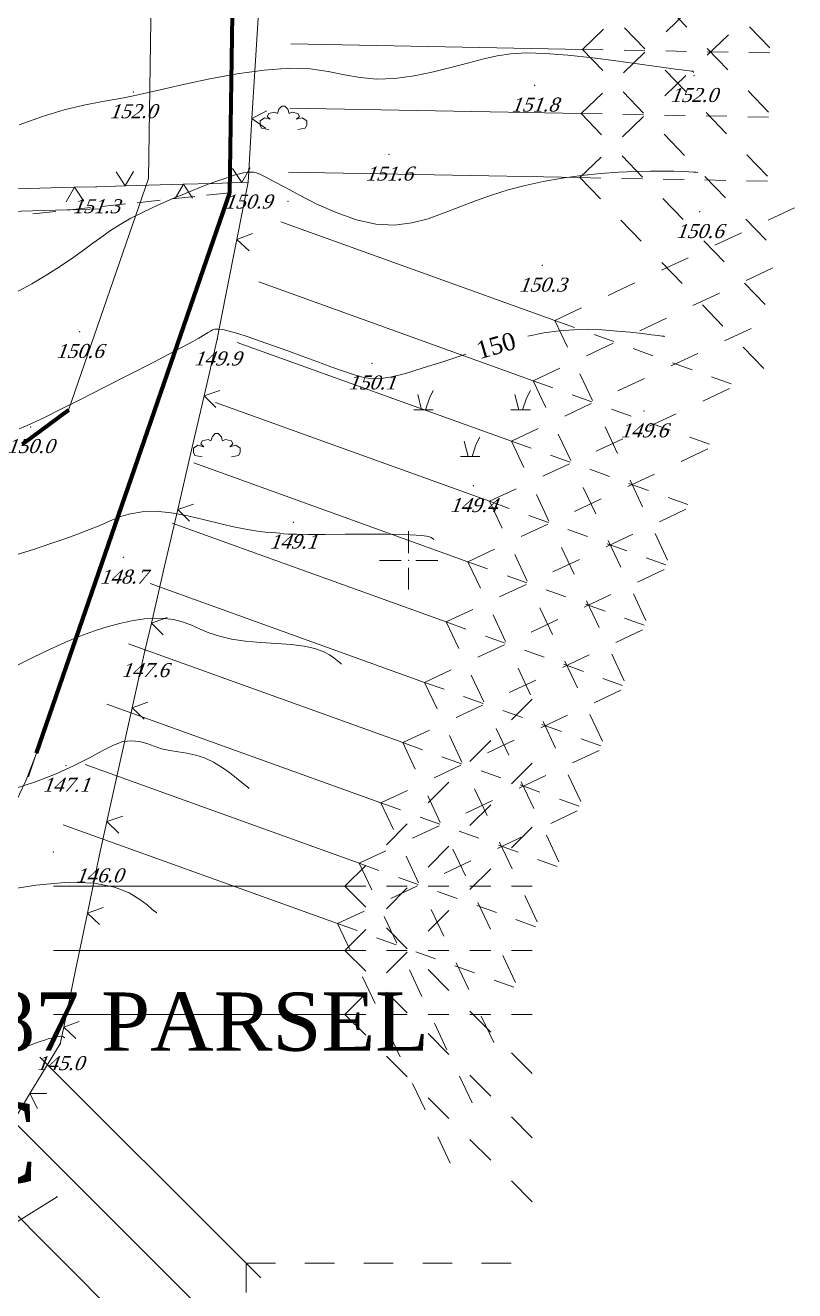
# Model space of a CAD drawing. Header units: millimetres. Extents: x 566284 to 574062, y 4517236 to 4521877.
# Drawn here: x 573754.7 to 573820.7, y 4518092.2 to 4518200.8 of the extents above; entities that cross this region are included whole.
import ezdxf

# ---------------------------------------------------------------- set-up
doc = ezdxf.new("R2010")
doc.units = ezdxf.units.MM
for name, color, linetype in [('ADAKENARI', 7, 'Continuous'), ('ADAOMURGA', 7, 'Continuous'), ('BPAFTA', 7, 'Continuous'), ('SINIR1000', 7, 'Continuous')]:
    doc.layers.add(name, color=color, linetype=linetype)
for name, color, linetype, lineweight in [('CiT', 18, 'Continuous', 0), ('EGRI_10M', 1, 'Continuous', 0), ('EGRI_10M_MKOT', 18, 'Continuous', 0), ('EGRI_1M', 18, 'Continuous', 0), ('EGRI_2M', 18, 'Continuous', 0), ('EGRI_5M', 1, 'Continuous', 0), ('EKNOK', 1, 'Continuous', 0), ('GRID', 18, 'Continuous', 0), ('KAD_HATTAM', 1, 'Continuous', 0), ('KAD_NOKTA', 1, 'Continuous', 0), ('NKOT', 1, 'Continuous', 0), ('NOKTA', 18, 'Continuous', 0), ('SEMBOL', 18, 'Continuous', 0)]:
    doc.layers.add(name, color=color, linetype=linetype, lineweight=lineweight)
doc.styles.get("Standard").update_dxf_attribs({"font": 'TimesNewRoman.ttf'})

# ---------------------------------------------------------------- blocks, each defined once
blk = doc.blocks.new('47')
at = {"layer": 'SEMBOL', "lineweight": 0}
for p, q in [((-3.67, 1.67), (-3.33, 2.33)), ((4.67, 1.67), (5, 2.33)), ((-4.33, 0.67), (-4.67, 2)), ((-4, 0.67), (-3.67, 1.67)), ((4, 0.67), (3.67, 2)), ((4.33, 0.67), (4.67, 1.67)), ((-5, 0.67), (-3.33, 0.67)), ((3.33, 0.67), (5, 0.67)), ((-0.33, -3.33), (-0.67, -2)), ((0.33, -2.33), (0.67, -1.67)), ((0, -3.33), (0.33, -2.33)), ((-1, -3.33), (0.67, -3.33))]:
    blk.add_line(p, q, dxfattribs=at)
blk = doc.blocks.new('56')
at = {"layer": 'SEMBOL', "lineweight": 0}
for p, q in [((-0.5, 0.875), (-0.375, 1.25)), ((-0.375, 1.25), (-0.125, 1.5)), ((-0.125, 1.5), (0.125, 1.5)), ((0.125, 1.5), (0.375, 1.25)), ((0.375, 1.25), (0.5, 0.875)), ((-2, 0.25), (-1.625, 0.5)), ((-2, -0.125), (-2, 0.25)), ((-1.625, 0.5), (-1.125, 0.375)), ((-1.375, 0.625), (-1.25, 0.875)), ((-1.125, 0.375), (-1.375, 0.625)), ((-1.25, 0.875), (-0.75, 1)), ((-0.75, 1), (-0.5, 0.875)), ((0.5, 0.875), (0.75, 1)), ((0.75, 1), (1.25, 0.875)), ((1.375, 0.625), (1.125, 0.375)), ((1.125, 0.375), (1.625, 0.5)), ((1.25, 0.875), (1.375, 0.625)), ((1.625, 0.5), (2, 0.25)), ((2, 0.25), (2, -0.125)), ((-1.875, -0.375), (-2, -0.125)), ((-1.25, -0.5), (-1.875, -0.375)), ((1.875, -0.375), (1.25, -0.5)), ((2, -0.125), (1.875, -0.375))]:
    blk.add_line(p, q, dxfattribs=at)
blk = doc.blocks.new('240')
at = {"layer": 'GRID', "lineweight": 0}
for p, q in [((0, 2.5), (0, 0.625)), ((-2.5, 0), (-0.625, 0)), ((0.625, 0), (2.5, 0)), ((0, -0.625), (0, -2.5))]:
    blk.add_line(p, q, dxfattribs=at)
blk.add_point((0, 0), dxfattribs=at)

msp = doc.modelspace()

# ---------------------------------------------------------------- linework, layer by layer
at = {"layer": 'ADAKENARI', "lineweight": 100}
for p, q in [((573772.2, 4518186.41), (573773.7, 4518288.35)), ((573755.63, 4518138.34), (573772.2, 4518186.41))]:
    msp.add_line(p, q, dxfattribs=at)
at = {"layer": 'ADAKENARI', "lineweight": 0}
for p, q in [((573765.22, 4518187.63), (573765.48, 4518205.19)), ((573758.37, 4518167.76), (573765.22, 4518187.63)), ((573755.63, 4518138.34), (573754.72, 4518135.96)), ((573754.72, 4518135.96), (573753.64, 4518133.66))]:
    msp.add_line(p, q, dxfattribs=at)
at = {"layer": 'ADAKENARI', "lineweight": 70}
msp.add_line((573758.37, 4518167.76, 156.12), (573754.39, 4518164.83, 153.93), dxfattribs=at)
at = {"layer": 'ADAOMURGA', "lineweight": 0}
msp.add_line((573761.16, 4518185.04, 151.51), (573720.9, 4518183.84, 153.41), dxfattribs=at)
at = {"layer": 'CiT', "lineweight": 0}
for p, q in [((573774.72, 4518202.76), (573774.42, 4518197.77)), ((573774.42, 4518197.77), (573774.11, 4518192.78)), ((573774.11, 4518192.78), (573773.8, 4518187.79)), ((573774.11, 4518192.78), (573775.37, 4518193.45)), ((573775.28, 4518191.95), (573774.11, 4518192.78)), ((573763.23, 4518187), (573762.45, 4518188.2)), ((573763.94, 4518188.24), (573763.23, 4518187)), ((573773.23, 4518187.3), (573772.44, 4518188.5)), ((573773.94, 4518188.54), (573773.23, 4518187.3)), ((573760.73, 4518186.92), (573763.23, 4518187)), ((573763.23, 4518187), (573768.23, 4518187.15)), ((573767.52, 4518185.91), (573768.23, 4518187.15)), ((573768.23, 4518187.15), (573770.73, 4518187.22)), ((573768.23, 4518187.15), (573769.02, 4518185.95)), ((573770.73, 4518187.22), (573773.23, 4518187.3)), ((573773.77, 4518187.32), (573772.81, 4518182.41)), ((573773.23, 4518187.3), (573773.77, 4518187.32)), ((573773.8, 4518187.79), (573773.77, 4518187.32)), ((573753.9, 4518186.75), (573758.9, 4518186.88)), ((573758.18, 4518185.64), (573758.9, 4518186.88)), ((573758.9, 4518186.88), (573760.73, 4518186.92)), ((573758.9, 4518186.88), (573759.68, 4518185.68)), ((573772.81, 4518182.41), (573774.15, 4518182.91)), ((573772.81, 4518182.41), (573771.85, 4518177.5)), ((573773.86, 4518181.44), (573772.81, 4518182.41)), ((573771.85, 4518177.5), (573771.13, 4518173.86)), ((573771.13, 4518173.86), (573770, 4518168.98)), ((573770, 4518168.98), (573768.87, 4518164.11)), ((573770, 4518168.98), (573771.36, 4518169.44)), ((573771.02, 4518167.98), (573770, 4518168.98)), ((573768.87, 4518164.11), (573767.74, 4518159.24)), ((573767.74, 4518159.24), (573766.61, 4518154.37)), ((573767.74, 4518159.24), (573769.1, 4518159.7)), ((573768.76, 4518158.24), (573767.74, 4518159.24)), ((573766.61, 4518154.37), (573765.48, 4518149.5)), ((573765.48, 4518149.5), (573764.93, 4518147.12)), ((573765.48, 4518149.5), (573766.84, 4518149.96)), ((573766.5, 4518148.5), (573765.48, 4518149.5)), ((573764.93, 4518147.12), (573763.84, 4518142.23)), ((573763.84, 4518142.23), (573765.19, 4518142.7)), ((573763.84, 4518142.23), (573762.76, 4518137.35)), ((573764.87, 4518141.24), (573763.84, 4518142.23)), ((573762.76, 4518137.35), (573761.67, 4518132.47)), ((573761.67, 4518132.47), (573763.02, 4518132.94)), ((573761.67, 4518132.47), (573761.01, 4518129.51)), ((573762.7, 4518131.48), (573761.67, 4518132.47)), ((573761.01, 4518129.51), (573759.99, 4518124.61)), ((573759.99, 4518124.61), (573761.34, 4518125.1)), ((573759.99, 4518124.61), (573758.97, 4518119.72)), ((573761.03, 4518123.63), (573759.99, 4518124.61)), ((573758.97, 4518119.72), (573757.96, 4518114.82)), ((573757.96, 4518114.82), (573757.66, 4518113.4)), ((573757.96, 4518114.82), (573759.3, 4518115.31)), ((573759, 4518113.84), (573757.96, 4518114.82)), ((573757.66, 4518113.4), (573755.07, 4518109.12)), ((573755.07, 4518109.12), (573752.48, 4518104.85)), ((573755.07, 4518109.12), (573756.5, 4518109.13)), ((573755.72, 4518107.85), (573755.07, 4518109.12)), ((573753.46, 4518097.82), (573757.39, 4518100.28))]:
    msp.add_line(p, q, dxfattribs=at)
for p in [(573773.77, 4518187.32, 150.89), (573773.77, 4518187.32, 150.89), (573773.77, 4518187.32, 150.89), (573760.73, 4518186.92, 151.29), (573760.73, 4518186.92, 151.29), (573771.13, 4518173.86, 149.91), (573771.13, 4518173.86, 149.91), (573764.93, 4518147.12, 147.6), (573764.93, 4518147.12, 147.6), (573761.01, 4518129.51, 146.04), (573761.01, 4518129.51, 146.04), (573757.66, 4518113.4, 144.94), (573757.66, 4518113.4, 144.94), (573757.39, 4518100.28, 145.57)]:
    msp.add_point(p, dxfattribs=at)
at = {"layer": 'EGRI_10M', "lineweight": 0, "elevation": 150}
for points in [[(573754.14, 4518166.17), (573754.84, 4518166.44), (573755.52, 4518166.75), (573756.38, 4518167.16), (573757.61, 4518167.78), (573759.33, 4518168.65), (573761.4, 4518169.7), (573763.6, 4518170.82), (573765.69, 4518171.89), (573767.45, 4518172.81), (573768.73, 4518173.49), (573769.56, 4518173.95), (573770.07, 4518174.25), (573770.36, 4518174.43), (573770.54, 4518174.54), (573770.71, 4518174.64), (573770.91, 4518174.7), (573771.2, 4518174.72), (573771.6, 4518174.67), (573772.15, 4518174.55), (573772.89, 4518174.34), (573773.79, 4518174.05), (573774.82, 4518173.69), (573775.96, 4518173.29), (573777.17, 4518172.85), (573778.41, 4518172.39), (573779.66, 4518171.93), (573780.86, 4518171.49), (573781.96, 4518171.1), (573782.91, 4518170.79), (573783.71, 4518170.57), (573784.43, 4518170.45), (573785.19, 4518170.47), (573786.1, 4518170.62), (573787.27, 4518170.92), (573788.79, 4518171.38), (573790.56, 4518171.95), (573792.46, 4518172.56)], [(573797.76, 4518174.1), (573799.17, 4518174.39), (573800.46, 4518174.57), (573801.68, 4518174.66), (573802.9, 4518174.68), (573804.15, 4518174.64), (573805.39, 4518174.55), (573806.55, 4518174.44), (573807.57, 4518174.33), (573808.38, 4518174.23), (573808.94, 4518174.16), (573809.28, 4518174.12), (573809.45, 4518174.1), (573809.51, 4518174.09), (573809.52, 4518174.09)]]:
    msp.add_lwpolyline(points, dxfattribs=at)
at = {"layer": 'EGRI_1M', "lineweight": 0}
for points, elevation in [([(573753.79, 4518177.82), (573755.22, 4518178.6), (573756.52, 4518179.37), (573757.69, 4518180.11), (573758.73, 4518180.82), (573759.65, 4518181.48), (573760.46, 4518182.09), (573761.22, 4518182.64), (573761.97, 4518183.17), (573762.79, 4518183.7), (573763.73, 4518184.23), (573764.83, 4518184.79), (573766.03, 4518185.35), (573767.27, 4518185.89), (573768.47, 4518186.39), (573769.54, 4518186.83), (573770.44, 4518187.17), (573771.17, 4518187.44), (573771.77, 4518187.65), (573772.26, 4518187.81), (573772.68, 4518187.94), (573773.05, 4518188.04), (573773.38, 4518188.12), (573773.69, 4518188.17), (573773.97, 4518188.19), (573774.23, 4518188.17), (573774.51, 4518188.11), (573774.84, 4518187.98), (573775.31, 4518187.75), (573775.98, 4518187.39), (573776.92, 4518186.88), (573778.18, 4518186.2), (573779.68, 4518185.44), (573781.34, 4518184.71), (573783.06, 4518184.1), (573784.74, 4518183.71), (573786.33, 4518183.64), (573787.81, 4518183.82), (573789.23, 4518184.19), (573790.59, 4518184.68), (573791.94, 4518185.21), (573793.29, 4518185.73), (573794.66, 4518186.21), (573796.07, 4518186.66), (573797.54, 4518187.05), (573799.08, 4518187.39), (573800.7, 4518187.67), (573802.36, 4518187.89), (573804, 4518188.06), (573805.57, 4518188.18), (573807.01, 4518188.25), (573808.29, 4518188.28), (573809.39, 4518188.28), (573810.3, 4518188.26), (573811.04, 4518188.23), (573811.59, 4518188.2), (573811.97, 4518188.18), (573812.19, 4518188.17), (573812.31, 4518188.16), (573812.35, 4518188.16), (573812.36, 4518188.16)], 151), ([(573753.59, 4518155.25), (573755.36, 4518155.82), (573756.86, 4518156.32), (573758.13, 4518156.75), (573759.22, 4518157.15), (573760.18, 4518157.52), (573761.05, 4518157.88), (573761.9, 4518158.25), (573762.76, 4518158.6), (573763.68, 4518158.88), (573764.7, 4518159.05), (573765.86, 4518159.09), (573767.18, 4518158.95), (573768.6, 4518158.69), (573770.04, 4518158.36), (573771.43, 4518158.02), (573772.68, 4518157.72), (573773.73, 4518157.51), (573774.58, 4518157.37), (573775.26, 4518157.3), (573775.79, 4518157.26), (573776.19, 4518157.23), (573776.5, 4518157.2), (573776.81, 4518157.16), (573777.25, 4518157.13), (573777.92, 4518157.11), (573778.94, 4518157.1), (573780.38, 4518157.1), (573782.11, 4518157.11), (573783.93, 4518157.12), (573785.67, 4518157.12), (573787.13, 4518157.1), (573788.19, 4518157.05), (573788.88, 4518156.99), (573789.28, 4518156.91), (573789.49, 4518156.83), (573789.59, 4518156.76), (573789.64, 4518156.72), (573789.68, 4518156.69), (573789.69, 4518156.68), (573789.7, 4518156.67), (573789.7, 4518156.67)], 149), ([(573753.59, 4518135.24), (573755.53, 4518135.88), (573757.31, 4518136.57), (573758.86, 4518137.27), (573760.16, 4518137.94), (573761.27, 4518138.54), (573762.22, 4518139.02), (573763.04, 4518139.32), (573763.78, 4518139.4), (573764.45, 4518139.33), (573765.09, 4518139.15), (573765.71, 4518138.92), (573766.36, 4518138.71), (573767.05, 4518138.56), (573767.77, 4518138.45), (573768.52, 4518138.33), (573769.28, 4518138.17), (573770.05, 4518137.92), (573770.81, 4518137.55), (573771.54, 4518137.11), (573772.21, 4518136.64), (573772.79, 4518136.19), (573773.24, 4518135.82), (573773.55, 4518135.56), (573773.74, 4518135.41), (573773.83, 4518135.33), (573773.87, 4518135.3), (573773.87, 4518135.29)], 147)]:
    msp.add_lwpolyline(points, dxfattribs=dict(at, elevation=elevation))
at = {"layer": 'EGRI_2M', "lineweight": 0}
for points, elevation in [([(573754.14, 4518192.25), (573756.14, 4518192.97), (573758.01, 4518193.52), (573759.7, 4518193.93), (573761.14, 4518194.22), (573762.29, 4518194.42), (573763.12, 4518194.57), (573763.79, 4518194.7), (573764.46, 4518194.85), (573765.34, 4518195.05), (573766.6, 4518195.34), (573768.36, 4518195.74), (573770.5, 4518196.19), (573772.82, 4518196.62), (573775.15, 4518196.94), (573777.29, 4518197.1), (573779.1, 4518197.04), (573780.65, 4518196.82), (573782.04, 4518196.54), (573783.39, 4518196.29), (573784.8, 4518196.16), (573786.36, 4518196.23), (573788.01, 4518196.46), (573789.67, 4518196.79), (573791.27, 4518197.18), (573792.72, 4518197.56), (573793.98, 4518197.9), (573795.13, 4518198.16), (573796.31, 4518198.33), (573797.64, 4518198.41), (573799.24, 4518198.37), (573801.19, 4518198.21), (573803.35, 4518197.98), (573805.54, 4518197.7), (573807.56, 4518197.42), (573809.24, 4518197.18), (573810.43, 4518197.02), (573811.18, 4518196.93), (573811.6, 4518196.88), (573811.8, 4518196.86), (573811.88, 4518196.86), (573811.92, 4518196.84), (573811.95, 4518196.82), (573811.96, 4518196.8), (573811.97, 4518196.78), (573811.98, 4518196.76), (573811.98, 4518196.75), (573811.98, 4518196.74), (573811.98, 4518196.73), (573811.98, 4518196.73), (573811.98, 4518196.73)], 152), ([(573754, 4518145.88), (573755.38, 4518146.56), (573756.74, 4518147.23), (573758.06, 4518147.84), (573759.35, 4518148.38), (573760.59, 4518148.83), (573761.77, 4518149.2), (573762.88, 4518149.49), (573763.92, 4518149.71), (573764.88, 4518149.85), (573765.77, 4518149.91), (573766.6, 4518149.89), (573767.38, 4518149.79), (573768.13, 4518149.6), (573768.86, 4518149.33), (573769.6, 4518149.01), (573770.41, 4518148.67), (573771.31, 4518148.36), (573772.35, 4518148.1), (573773.56, 4518147.93), (573774.87, 4518147.82), (573776.2, 4518147.74), (573777.47, 4518147.65), (573778.59, 4518147.51), (573779.5, 4518147.3), (573780.21, 4518147.05), (573780.75, 4518146.77), (573781.14, 4518146.51), (573781.41, 4518146.29), (573781.6, 4518146.14), (573781.71, 4518146.05), (573781.76, 4518146), (573781.78, 4518145.98), (573781.79, 4518145.98)], 148), ([(573765.96, 4518124.6), (573765.95, 4518124.61), (573765.91, 4518124.65), (573765.78, 4518124.75), (573765.53, 4518124.96), (573765.11, 4518125.31), (573764.49, 4518125.79), (573763.58, 4518126.34), (573762.31, 4518126.85), (573760.6, 4518127.19), (573758.37, 4518127.27), (573755.59, 4518127.02), (573752.49, 4518126.51)], 146)]:
    msp.add_lwpolyline(points, dxfattribs=dict(at, elevation=elevation))
at = {"layer": 'EGRI_5M', "lineweight": 0, "elevation": 145}
msp.add_lwpolyline([(573753.55, 4518112.71), (573754.95, 4518113.23), (573755.87, 4518113.56), (573756.41, 4518113.75), (573756.72, 4518113.84), (573756.9, 4518113.89), (573757.07, 4518113.93), (573757.24, 4518113.97), (573757.41, 4518114), (573757.56, 4518114.03), (573757.69, 4518114.04), (573757.8, 4518114.03), (573757.88, 4518114.02), (573757.94, 4518113.99), (573757.98, 4518113.97), (573758.01, 4518113.95), (573758.03, 4518113.93), (573758.04, 4518113.92), (573758.04, 4518113.92), (573758.05, 4518113.91), (573758.05, 4518113.91)], dxfattribs=at)
at = {"layer": 'EKNOK', "lineweight": 0}
for p in [(573812.01, 4518196.45, 151.98), (573798.36, 4518195.63, 151.79), (573785.87, 4518189.71, 151.63), (573812.5, 4518184.78, 150.6), (573799.02, 4518180.18, 150.26), (573784.39, 4518171.79, 150.1), (573807.74, 4518167.68, 149.64), (573793.1, 4518161.27, 149.43), (573777.65, 4518158.14, 149.12)]:
    msp.add_point(p, dxfattribs=at)
at = {"layer": 'KAD_HATTAM', "lineweight": 0}
for p, q in [((573772.42, 4518201.36), (573772.39, 4518199.36)), ((573772.38, 4518198.36), (573772.35, 4518196.36)), ((573772.33, 4518195.36), (573772.31, 4518193.36)), ((573772.29, 4518192.36), (573772.26, 4518190.36)), ((573772.25, 4518189.36), (573772.22, 4518187.36)), ((573769.22, 4518186.09), (573767.23, 4518185.88)), ((573772.2, 4518186.41), (573770.21, 4518186.2)), ((573772.2, 4518186.41), (573771.55, 4518184.52)), ((573757.29, 4518184.82), (573755.3, 4518184.61)), ((573760.27, 4518185.14), (573758.28, 4518184.92)), ((573763.25, 4518185.45), (573761.27, 4518185.24)), ((573766.24, 4518185.77), (573764.25, 4518185.56)), ((573771.23, 4518183.57), (573770.57, 4518181.68)), ((573770.25, 4518180.74), (573769.6, 4518178.85)), ((573769.27, 4518177.9), (573768.62, 4518176.01)), ((573768.29, 4518175.06), (573767.64, 4518173.17)), ((573767.31, 4518172.23), (573766.66, 4518170.34)), ((573766.34, 4518169.39), (573765.68, 4518167.5)), ((573765.36, 4518166.56), (573764.71, 4518164.67)), ((573764.38, 4518163.72), (573763.73, 4518161.83)), ((573763.4, 4518160.88), (573762.75, 4518158.99)), ((573762.42, 4518158.05), (573761.77, 4518156.16)), ((573761.45, 4518155.21), (573760.8, 4518153.32)), ((573760.47, 4518152.38), (573759.82, 4518150.48)), ((573759.49, 4518149.54), (573758.84, 4518147.65)), ((573758.51, 4518146.7), (573757.86, 4518144.81)), ((573757.54, 4518143.87), (573756.88, 4518141.98)), ((573756.56, 4518141.03), (573755.91, 4518139.14)), ((573755.58, 4518138.19), (573754.93, 4518136.3))]:
    msp.add_line(p, q, dxfattribs=at)
at = {"layer": 'KAD_NOKTA', "lineweight": 0}
msp.add_point((573772.2, 4518186.41), dxfattribs=at)
at = {"layer": 'NOKTA', "lineweight": 0}
for p in [(573763.92, 4518195.07, 152.04), (573773.78, 4518187.31, 150.9), (573760.73, 4518186.92, 151.29), (573759.33, 4518174.49, 150.59), (573771.14, 4518173.85, 149.92), (573755.12, 4518166.33, 149.98), (573763.07, 4518155.14, 148.69), (573764.93, 4518147.11, 147.61), (573758.15, 4518137.27, 147.11), (573761.01, 4518129.5, 146.05), (573757.66, 4518113.39, 144.95)]:
    msp.add_point(p, dxfattribs=at)
at = {"layer": 'SINIR1000', "lineweight": 0}
for p, q in [((573809.66, 4518202.43), (573811.41, 4518200.61)), ((573809.62, 4518200.22), (573811.44, 4518201.97)), ((573802.45, 4518198.71), (573804.26, 4518200.46)), ((573806.05, 4518200.57), (573807.8, 4518198.75)), ((573816.77, 4518200.65), (573818.52, 4518198.84)), ((573802.45, 4518198.71), (573777.45, 4518199.18)), ((573813.15, 4518198.22), (573814.97, 4518199.97)), ((573802.45, 4518198.71), (573804.2, 4518196.89)), ((573802.45, 4518198.71), (573804.23, 4518198.68)), ((573805.98, 4518196.71), (573807.8, 4518198.47)), ((573806.02, 4518198.64), (573807.8, 4518198.61)), ((573809.59, 4518198.58), (573811.37, 4518198.54)), ((573813.16, 4518198.79), (573814.92, 4518196.97)), ((573813.16, 4518198.51), (573814.94, 4518198.47)), ((573816.73, 4518198.44), (573818.51, 4518198.41)), ((573809.56, 4518196.93), (573811.31, 4518195.11)), ((573809.51, 4518194.72), (573811.33, 4518196.47)), ((573802.34, 4518193.21), (573804.16, 4518194.96)), ((573805.95, 4518195.07), (573807.7, 4518193.25)), ((573816.67, 4518195.16), (573818.42, 4518193.34)), ((573802.34, 4518193.21), (573777.35, 4518193.68)), ((573802.34, 4518193.21), (573804.09, 4518191.39)), ((573802.34, 4518193.21), (573804.13, 4518193.18)), ((573805.88, 4518191.21), (573807.7, 4518192.97)), ((573805.91, 4518193.14), (573807.7, 4518193.11)), ((573809.48, 4518193.08), (573811.27, 4518193.04)), ((573813.05, 4518193.01), (573814.84, 4518192.98)), ((573813.06, 4518193.29), (573814.81, 4518191.48)), ((573816.63, 4518192.94), (573818.41, 4518192.91)), ((573809.45, 4518191.43), (573811.2, 4518189.61)), ((573802.24, 4518187.71), (573804.06, 4518189.46)), ((573805.85, 4518189.57), (573807.6, 4518187.75)), ((573816.56, 4518189.66), (573818.32, 4518187.84)), ((573802.24, 4518187.71), (573777.24, 4518188.18)), ((573802.24, 4518187.71), (573803.99, 4518185.89)), ((573802.24, 4518187.71), (573804.02, 4518187.68)), ((573805.81, 4518187.64), (573807.6, 4518187.61)), ((573809.38, 4518187.58), (573811.17, 4518187.54)), ((573812.95, 4518187.51), (573814.74, 4518187.48)), ((573812.96, 4518187.8), (573814.71, 4518185.98)), ((573816.52, 4518187.44), (573818.31, 4518187.41)), ((573809.35, 4518185.93), (573811.1, 4518184.12)), ((573818.37, 4518184.06), (573820.65, 4518185.13)), ((573800.09, 4518175.46), (573776.57, 4518183.93)), ((573805.74, 4518184.07), (573807.49, 4518182.25)), ((573816.46, 4518184.16), (573818.21, 4518182.34)), ((573813.8, 4518181.91), (573816.08, 4518182.98)), ((573812.85, 4518182.3), (573814.61, 4518180.48)), ((573809.23, 4518179.76), (573811.51, 4518180.83)), ((573809.25, 4518180.44), (573811, 4518178.62)), ((573816.5, 4518178.88), (573818.79, 4518179.96)), ((573798.22, 4518170.29), (573774.7, 4518178.76)), ((573804.66, 4518177.61), (573806.94, 4518178.68)), ((573816.36, 4518178.66), (573818.11, 4518176.84)), ((573811.93, 4518176.73), (573814.22, 4518177.81)), ((573800.09, 4518175.46), (573802.37, 4518176.53)), ((573812.75, 4518176.8), (573814.5, 4518174.98)), ((573800.09, 4518175.46), (573801.16, 4518173.17)), ((573800.09, 4518175.46), (573801.77, 4518174.85)), ((573807.36, 4518174.58), (573809.65, 4518175.66)), ((573803.45, 4518174.25), (573805.13, 4518173.64)), ((573814.64, 4518173.71), (573816.93, 4518174.78)), ((573796.36, 4518165.11), (573772.84, 4518173.58)), ((573802.79, 4518172.43), (573805.08, 4518173.51)), ((573806.81, 4518173.04), (573808.49, 4518172.43)), ((573816.25, 4518173.16), (573818.01, 4518171.34)), ((573810.07, 4518171.56), (573812.36, 4518172.63)), ((573810.17, 4518171.83), (573811.85, 4518171.22)), ((573798.22, 4518170.29), (573800.51, 4518171.36)), ((573802.24, 4518170.89), (573803.31, 4518168.6)), ((573798.22, 4518170.29), (573799.3, 4518168)), ((573798.22, 4518170.29), (573799.9, 4518169.68)), ((573805.5, 4518169.41), (573807.78, 4518170.48)), ((573812.78, 4518168.53), (573815.06, 4518169.61)), ((573813.53, 4518170.62), (573815.21, 4518170.01)), ((573801.58, 4518169.07), (573803.26, 4518168.47)), ((573794.49, 4518159.94), (573770.97, 4518168.41)), ((573800.93, 4518167.26), (573803.21, 4518168.33)), ((573804.94, 4518167.86), (573806.62, 4518167.26)), ((573808.21, 4518166.38), (573810.49, 4518167.46)), ((573808.3, 4518166.65), (573809.98, 4518166.05)), ((573796.36, 4518165.11), (573798.64, 4518166.19)), ((573800.37, 4518165.71), (573801.45, 4518163.43)), ((573803.63, 4518164.24), (573805.92, 4518165.31)), ((573804.39, 4518166.32), (573805.46, 4518164.03)), ((573811.66, 4518165.44), (573813.34, 4518164.84)), ((573796.36, 4518165.11), (573797.43, 4518162.83)), ((573796.36, 4518165.11), (573798.04, 4518164.51)), ((573810.91, 4518163.36), (573813.2, 4518164.43)), ((573792.63, 4518154.76), (573769.11, 4518163.24)), ((573799.06, 4518162.09), (573801.35, 4518163.16)), ((573799.72, 4518163.9), (573801.4, 4518163.29)), ((573803.08, 4518162.69), (573804.76, 4518162.08)), ((573806.34, 4518161.21), (573808.63, 4518162.28)), ((573794.49, 4518159.94), (573796.78, 4518161.01)), ((573802.52, 4518161.14), (573803.6, 4518158.86)), ((573806.44, 4518161.48), (573808.12, 4518160.87)), ((573806.53, 4518161.75), (573807.61, 4518159.46)), ((573794.49, 4518159.94), (573795.57, 4518157.65)), ((573794.49, 4518159.94), (573796.17, 4518159.33)), ((573798.51, 4518160.54), (573799.58, 4518158.25)), ((573801.77, 4518159.06), (573804.06, 4518160.14)), ((573809.8, 4518160.27), (573811.48, 4518159.66)), ((573809.05, 4518158.19), (573811.33, 4518159.26)), ((573790.77, 4518149.59), (573767.25, 4518158.06)), ((573797.2, 4518156.91), (573799.49, 4518157.99)), ((573797.85, 4518158.73), (573799.53, 4518158.12)), ((573801.21, 4518157.52), (573802.89, 4518156.91)), ((573804.48, 4518156.04), (573806.76, 4518157.11)), ((573808.68, 4518157.18), (573809.76, 4518154.89)), ((573792.63, 4518154.76), (573794.91, 4518155.84)), ((573800.66, 4518155.97), (573801.73, 4518153.68)), ((573804.57, 4518156.3), (573806.25, 4518155.7)), ((573804.67, 4518156.57), (573805.75, 4518154.29)), ((573792.63, 4518154.76), (573793.7, 4518152.48)), ((573792.63, 4518154.76), (573794.31, 4518154.16)), ((573796.64, 4518155.37), (573797.72, 4518153.08)), ((573799.91, 4518153.89), (573802.19, 4518154.96)), ((573807.93, 4518155.09), (573809.61, 4518154.49)), ((573795.99, 4518153.55), (573797.67, 4518152.95)), ((573807.18, 4518153.01), (573809.47, 4518154.09)), ((573788.9, 4518144.41), (573765.38, 4518152.89)), ((573795.34, 4518151.74), (573797.62, 4518152.81)), ((573799.35, 4518152.34), (573801.03, 4518151.74)), ((573802.61, 4518150.86), (573804.9, 4518151.94)), ((573802.81, 4518151.4), (573803.88, 4518149.11)), ((573806.82, 4518152), (573807.89, 4518149.72)), ((573790.77, 4518149.59), (573793.05, 4518150.66)), ((573794.78, 4518150.19), (573795.85, 4518147.91)), ((573798.79, 4518150.8), (573799.87, 4518148.51)), ((573802.71, 4518151.13), (573804.39, 4518150.52)), ((573790.77, 4518149.59), (573791.84, 4518147.3)), ((573790.77, 4518149.59), (573792.45, 4518148.98)), ((573798.04, 4518148.71), (573800.33, 4518149.79)), ((573806.07, 4518149.92), (573807.75, 4518149.31)), ((573794.13, 4518148.38), (573795.81, 4518147.77)), ((573805.32, 4518147.84), (573807.6, 4518148.91)), ((573787.04, 4518139.24), (573763.52, 4518147.71)), ((573793.47, 4518146.56), (573795.76, 4518147.64)), ((573797.49, 4518147.17), (573799.17, 4518146.56)), ((573804.96, 4518146.83), (573806.03, 4518144.54)), ((573800.75, 4518145.69), (573803.03, 4518146.76)), ((573800.85, 4518145.96), (573802.53, 4518145.35)), ((573800.94, 4518146.22), (573802.02, 4518143.94)), ((573788.9, 4518144.41), (573791.19, 4518145.49)), ((573792.91, 4518145.02), (573793.99, 4518142.73)), ((573796.93, 4518145.62), (573798, 4518143.34)), ((573804.21, 4518144.75), (573805.89, 4518144.14)), ((573788.9, 4518144.41), (573789.98, 4518142.13)), ((573788.9, 4518144.41), (573790.58, 4518143.81)), ((573796.18, 4518143.54), (573798.46, 4518144.61)), ((573803.45, 4518142.66), (573805.74, 4518143.74)), ((573785.17, 4518134.06), (573761.65, 4518142.54)), ((573791.61, 4518141.39), (573793.89, 4518142.46)), ((573792.26, 4518143.2), (573793.94, 4518142.6)), ((573796.36, 4518141.2), (573798.15, 4518142.98)), ((573795.62, 4518141.99), (573797.3, 4518141.39)), ((573798.88, 4518140.51), (573801.17, 4518141.59)), ((573803.09, 4518141.65), (573804.17, 4518139.37)), ((573787.04, 4518139.24), (573789.32, 4518140.31)), ((573795.06, 4518140.45), (573796.14, 4518138.16)), ((573798.98, 4518140.78), (573800.66, 4518140.18)), ((573799.08, 4518141.05), (573800.15, 4518138.76)), ((573787.04, 4518139.24), (573788.11, 4518136.95)), ((573787.04, 4518139.24), (573788.72, 4518138.63)), ((573791.05, 4518139.84), (573792.12, 4518137.56)), ((573792.79, 4518137.63), (573794.58, 4518139.41)), ((573794.31, 4518138.36), (573796.6, 4518139.44)), ((573802.34, 4518139.57), (573804.02, 4518138.97)), ((573801.59, 4518137.49), (573803.88, 4518138.56)), ((573783.31, 4518128.89), (573759.79, 4518137.36)), ((573789.74, 4518136.21), (573792.03, 4518137.29)), ((573790.4, 4518138.03), (573792.08, 4518137.42)), ((573796.36, 4518135.7), (573798.15, 4518137.48)), ((573793.76, 4518136.82), (573795.44, 4518136.21)), ((573797.02, 4518135.34), (573799.3, 4518136.41)), ((573801.23, 4518136.48), (573802.3, 4518134.19)), ((573785.17, 4518134.06), (573787.46, 4518135.14)), ((573789.22, 4518134.06), (573791, 4518135.84)), ((573793.2, 4518135.27), (573794.27, 4518132.99)), ((573797.12, 4518135.61), (573798.8, 4518135)), ((573797.21, 4518135.88), (573798.29, 4518133.59)), ((573785.17, 4518134.06), (573786.25, 4518131.78)), ((573785.17, 4518134.06), (573786.85, 4518133.46)), ((573789.19, 4518134.67), (573790.26, 4518132.38)), ((573792.45, 4518133.19), (573794.73, 4518134.26)), ((573792.79, 4518132.13), (573794.58, 4518133.91)), ((573800.48, 4518134.4), (573802.16, 4518133.79)), ((573788.53, 4518132.85), (573790.21, 4518132.25)), ((573799.73, 4518132.31), (573802.01, 4518133.39)), ((573781.44, 4518123.72), (573757.92, 4518132.19)), ((573785.65, 4518130.48), (573787.43, 4518132.27)), ((573787.88, 4518131.04), (573790.16, 4518132.11)), ((573791.89, 4518131.64), (573793.57, 4518131.04)), ((573796.36, 4518130.2), (573798.15, 4518131.98)), ((573795.16, 4518130.16), (573797.44, 4518131.24)), ((573795.35, 4518130.7), (573796.42, 4518128.42)), ((573799.36, 4518131.31), (573800.44, 4518129.02)), ((573783.31, 4518128.89), (573785.59, 4518129.96)), ((573787.32, 4518129.49), (573788.4, 4518127.21)), ((573789.22, 4518128.56), (573791, 4518130.34)), ((573791.34, 4518130.1), (573792.41, 4518127.81)), ((573795.25, 4518130.43), (573796.93, 4518129.83)), ((573782.08, 4518126.91), (573783.86, 4518128.7)), ((573783.31, 4518128.89), (573784.38, 4518126.6)), ((573783.31, 4518128.89), (573784.99, 4518128.28)), ((573790.58, 4518128.01), (573792.87, 4518129.09)), ((573792.79, 4518126.63), (573794.58, 4518128.41)), ((573798.61, 4518129.22), (573800.29, 4518128.62)), ((573786.67, 4518127.68), (573788.35, 4518127.07)), ((573782.08, 4518126.91), (573757.08, 4518126.91)), ((573782.08, 4518126.91), (573783.86, 4518125.13)), ((573782.08, 4518126.91), (573783.86, 4518126.91)), ((573785.65, 4518126.91), (573787.43, 4518126.91)), ((573785.65, 4518124.98), (573787.43, 4518126.77)), ((573786.01, 4518125.86), (573788.3, 4518126.94)), ((573789.22, 4518126.91), (573791, 4518126.91)), ((573790.03, 4518126.47), (573791.71, 4518125.86)), ((573792.79, 4518126.91), (573794.58, 4518126.91)), ((573796.36, 4518126.91), (573798.15, 4518126.91)), ((573793.39, 4518125.26), (573795.07, 4518124.65)), ((573793.48, 4518125.53), (573794.56, 4518123.24)), ((573797.5, 4518126.13), (573798.57, 4518123.85)), ((573781.44, 4518123.72), (573783.73, 4518124.79)), ((573785.46, 4518124.32), (573786.53, 4518122.03)), ((573789.22, 4518123.06), (573791, 4518124.84)), ((573789.47, 4518124.92), (573790.55, 4518122.64)), ((573796.75, 4518124.05), (573798.43, 4518123.44)), ((573781.44, 4518123.72), (573782.52, 4518121.43)), ((573781.44, 4518123.72), (573783.12, 4518123.11)), ((573782.08, 4518121.41), (573783.86, 4518123.2)), ((573785.65, 4518123.34), (573787.43, 4518121.56)), ((573784.8, 4518122.5), (573786.48, 4518121.9)), ((573782.08, 4518121.41), (573757.08, 4518121.41)), ((573782.08, 4518121.41), (573783.86, 4518119.63)), ((573782.08, 4518121.41), (573783.86, 4518121.41)), ((573785.65, 4518121.41), (573787.43, 4518121.41)), ((573785.65, 4518119.48), (573787.43, 4518121.27)), ((573788.16, 4518121.29), (573789.84, 4518120.69)), ((573789.22, 4518121.41), (573791, 4518121.41)), ((573792.79, 4518121.41), (573794.58, 4518121.41)), ((573795.63, 4518120.96), (573796.71, 4518118.67)), ((573796.36, 4518121.41), (573798.15, 4518121.41)), ((573787.61, 4518119.75), (573788.68, 4518117.46)), ((573789.22, 4518119.77), (573791, 4518117.98)), ((573791.52, 4518120.08), (573793.2, 4518119.48)), ((573791.62, 4518120.35), (573792.7, 4518118.07)), ((573783.59, 4518119.14), (573784.67, 4518116.86)), ((573794.88, 4518118.87), (573796.56, 4518118.27)), ((573782.08, 4518115.91), (573783.86, 4518117.7)), ((573785.65, 4518117.84), (573787.43, 4518116.06)), ((573782.08, 4518115.91), (573757.08, 4518115.91)), ((573782.08, 4518115.91), (573783.86, 4518114.13)), ((573782.08, 4518115.91), (573783.86, 4518115.91)), ((573785.65, 4518115.91), (573787.43, 4518115.91)), ((573789.22, 4518115.91), (573791, 4518115.91)), ((573792.79, 4518116.2), (573794.58, 4518114.41)), ((573792.79, 4518115.91), (573794.58, 4518115.91)), ((573793.77, 4518115.78), (573794.84, 4518113.5)), ((573796.36, 4518115.91), (573798.15, 4518115.91)), ((573785.74, 4518114.57), (573786.82, 4518112.29)), ((573789.22, 4518114.27), (573791, 4518112.48)), ((573789.76, 4518115.18), (573790.83, 4518112.89)), ((573773.6, 4518094.58), (573755.92, 4518112.26)), ((573785.65, 4518112.34), (573787.43, 4518110.56)), ((573796.36, 4518112.63), (573798.15, 4518110.84)), ((573787.89, 4518110), (573788.97, 4518107.72)), ((573791.91, 4518110.61), (573792.98, 4518108.32)), ((573792.79, 4518110.7), (573794.58, 4518108.91)), ((573769.71, 4518090.69), (573752.03, 4518108.37)), ((573789.22, 4518108.77), (573791, 4518106.98)), ((573796.36, 4518107.13), (573798.15, 4518105.34)), ((573765.82, 4518086.8), (573748.14, 4518104.48)), ((573790.04, 4518105.43), (573791.12, 4518103.15)), ((573792.79, 4518105.2), (573794.58, 4518103.41)), ((573796.36, 4518101.63), (573798.15, 4518099.84)), ((573773.6, 4518094.58), (573773.6, 4518092.06)), ((573773.6, 4518094.58), (573776.13, 4518094.58)), ((573773.6, 4518094.58), (573774.86, 4518093.32)), ((573778.65, 4518094.58), (573781.18, 4518094.58)), ((573783.7, 4518094.58), (573786.23, 4518094.58)), ((573788.75, 4518094.58), (573791.28, 4518094.58)), ((573793.8, 4518094.58), (573796.33, 4518094.58))]:
    msp.add_line(p, q, dxfattribs=at)
for p in [(573777.2, 4518185.68, 36.67), (573777.2, 4518185.68, 36.67), (573757.08, 4518129.84, 15.02), (573757.08, 4518129.84, 15.02), (573757.08, 4518113.41, 18.95), (573757.08, 4518113.41, 18.95)]:
    msp.add_point(p, dxfattribs=at)

# ---------------------------------------------------------------- block references
at = {"layer": 'GRID', "lineweight": 0}
msp.add_blockref('240', (573787.54, 4518154.87), dxfattribs=at)
at = {"layer": 'SEMBOL', "lineweight": 0}
for name, p in [('56', (573776.8, 4518192.34, 103.05)), ('47', (573792.99, 4518167.11, 84.9)), ('56', (573771.09, 4518164.25, 112.69))]:
    msp.add_blockref(name, p, dxfattribs=at)

# ---------------------------------------------------------------- texts
at = {"layer": 'BPAFTA', "lineweight": 0}
for s, height, p in [('YEŞİLYAYLA KÖYÜ 185-187 PARSEL', 5, (573660.7, 4518112.8)), ('G25-B-23-A-1-C', 7, (573682.35, 4518101.41))]:
    msp.add_text(s, height=height, dxfattribs=at).set_placement(p)
at = {"layer": 'EGRI_10M_MKOT', "lineweight": 0}
msp.add_text('150', height=1.5, rotation=376.1909, dxfattribs=at).set_placement((573793.61, 4518172.12))
at = {"layer": 'NKOT', "lineweight": 0, "oblique": 20}
for s, p in [('151.8', (573796.31, 4518193.38)), ('152.0', (573809.95, 4518194.2)), ('152.0', (573761.86, 4518192.81)), ('151.6', (573783.81, 4518187.46)), ('150.9', (573771.72, 4518185.06)), ('151.3', (573758.68, 4518184.66)), ('150.6', (573810.45, 4518182.53)), ('150.3', (573796.97, 4518177.93)), ('150.6', (573757.27, 4518172.24)), ('149.9', (573769.08, 4518171.6)), ('150.1', (573782.33, 4518169.54)), ('149.6', (573805.68, 4518165.43)), ('150.0', (573753.06, 4518164.08)), ('149.4', (573791.05, 4518159.02)), ('149.1', (573775.59, 4518155.89)), ('148.7', (573761.02, 4518152.88)), ('147.6', (573762.87, 4518144.86)), ('147.1', (573756.1, 4518135.02)), ('146.0', (573758.96, 4518127.25)), ('145.0', (573755.6, 4518111.14))]:
    msp.add_text(s, height=1.2, dxfattribs=at).set_placement(p)

doc.saveas('drawing.dxf')
